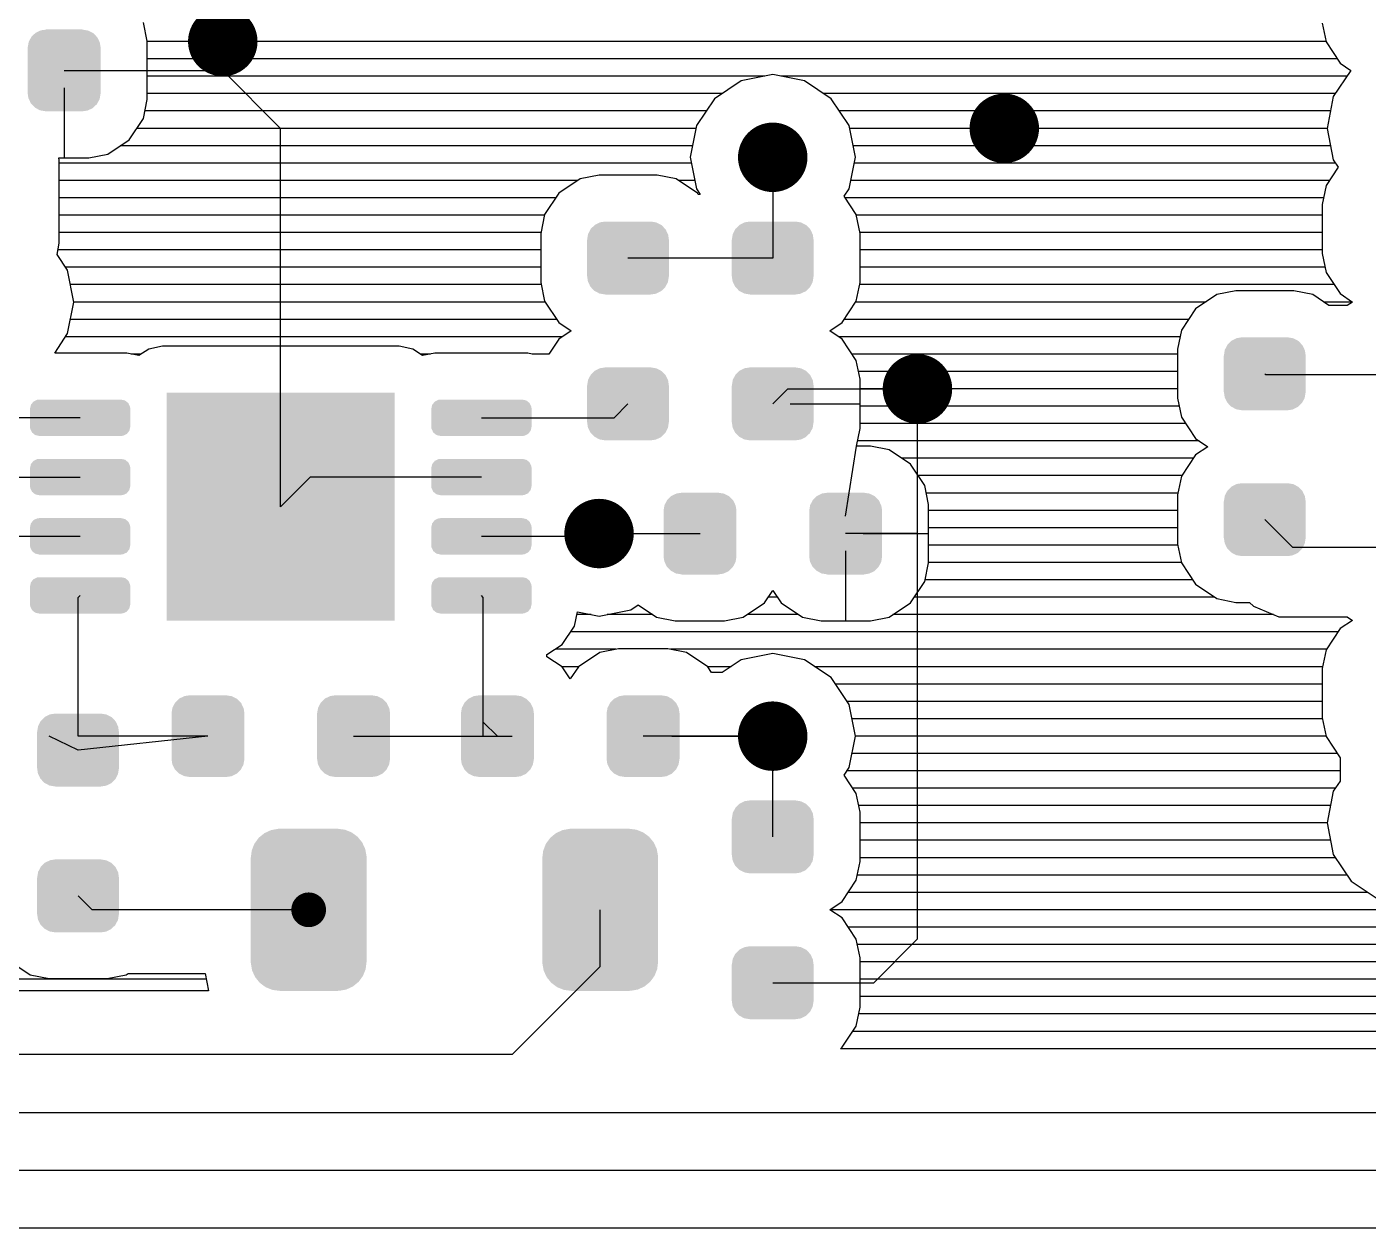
# Model space of a CAD drawing. Extents: x 295 to 953, y 10 to 290.
# Drawn here: x 718.92 to 757.17, y 169.76 to 204.03 of the extents above; entities that cross this region are included whole.
import ezdxf

# ---------------------------------------------------------------- set-up
doc = ezdxf.new("R2010")
doc.units = 0
doc.header["$LTSCALE"] = 5
doc.header["$MEASUREMENT"] = 0
doc.layers.get('0').update_dxf_attribs({"linetype": 'CONTINUOUS', "lineweight": 25})
doc.layers.add('DV-DPO-A6_BOT', color=7, linetype='CONTINUOUS')

msp = doc.modelspace()

# ---------------------------------------------------------------- linework, layer by layer
for points, const_width in [([(725, 203.608, -1), (724.009, 203.608, -1)], 0.991), ([(747.288, 201.132, -1), (746.298, 201.132, -1)], 0.991), ([(740.684, 200.306, -1), (739.694, 200.306, -1)], 0.991), ([(744.812, 193.702, -1), (743.821, 193.702, -1)], 0.991), ([(735.731, 189.575, -1), (734.741, 189.575, -1)], 0.991), ([(740.684, 183.796, -1), (739.694, 183.796, -1)], 0.991), ([(727.202, 178.843, -1), (726.707, 178.843, -1)], 0.495)]:
    msp.add_lwpolyline(points, format="xyb", close=True, dxfattribs=dict(const_width=const_width))
for points in [[(720.791, 203.856), (720.665, 203.921), (719.165, 203.856), (719.302, 203.921)], [(720.665, 203.921), (720.631, 203.927), (719.302, 203.921), (719.314, 203.927)], [(720.631, 203.927), (720.502, 203.947), (719.314, 203.927), (719.459, 203.947)], [(720.502, 203.947), (720.502, 203.952), (719.459, 203.947), (719.459, 203.952)], [(721.021, 203.433), (720.999, 203.578), (718.94, 203.433), (718.965, 203.578)], [(720.999, 203.578), (720.99, 203.596), (718.965, 203.578), (718.968, 203.596)], [(720.99, 203.596), (720.927, 203.727), (718.968, 203.596), (719.038, 203.727)], [(720.927, 203.727), (720.912, 203.742), (719.038, 203.727), (719.045, 203.742)], [(720.912, 203.742), (720.812, 203.845), (719.045, 203.742), (719.153, 203.845)], [(720.812, 203.845), (720.791, 203.856), (719.153, 203.845), (719.165, 203.856)], [(721.021, 203.43), (721.021, 203.433), (718.94, 203.43), (718.94, 203.433)], [(721.021, 202.136), (721.021, 203.43), (718.94, 202.136), (718.94, 203.43)], [(721.021, 202.132), (721.021, 202.136), (718.94, 202.132), (718.94, 202.136)], [(720.996, 201.987), (721.021, 202.132), (718.962, 201.987), (718.94, 202.132)], [(720.993, 201.97), (720.996, 201.987), (718.971, 201.97), (718.962, 201.987)], [(720.924, 201.839), (720.993, 201.97), (719.035, 201.839), (718.971, 201.97)], [(720.916, 201.824), (720.924, 201.839), (719.049, 201.824), (719.035, 201.839)], [(720.808, 201.721), (720.916, 201.824), (719.15, 201.721), (719.049, 201.824)], [(720.797, 201.71), (720.808, 201.721), (719.17, 201.71), (719.15, 201.721)], [(720.659, 201.644), (720.797, 201.71), (719.296, 201.644), (719.17, 201.71)], [(720.648, 201.639), (720.659, 201.644), (719.33, 201.639), (719.296, 201.644)], [(720.502, 201.618), (720.648, 201.639), (719.459, 201.618), (719.33, 201.639)], [(720.502, 201.614), (720.502, 201.618), (719.459, 201.614), (719.459, 201.618)], [(737.198, 198.118), (737.135, 198.25), (734.922, 198.118), (734.991, 198.25)], [(737.135, 198.25), (737.121, 198.265), (734.991, 198.25), (734.998, 198.265)], [(737.121, 198.265), (737.02, 198.369), (734.998, 198.265), (735.106, 198.369)], [(737.02, 198.369), (737.001, 198.38), (735.106, 198.369), (735.116, 198.38)], [(737.001, 198.38), (736.875, 198.446), (735.116, 198.38), (735.254, 198.446)], [(736.875, 198.446), (736.843, 198.452), (735.254, 198.446), (735.265, 198.452)], [(736.843, 198.452), (736.712, 198.474), (735.265, 198.452), (735.411, 198.474)], [(741.325, 198.118), (741.262, 198.25), (739.049, 198.118), (739.118, 198.25)], [(741.262, 198.25), (741.249, 198.265), (739.118, 198.25), (739.126, 198.265)], [(741.249, 198.265), (741.148, 198.369), (739.126, 198.265), (739.233, 198.369)], [(741.148, 198.369), (741.129, 198.38), (739.233, 198.369), (739.244, 198.38)], [(741.129, 198.38), (741.002, 198.446), (739.244, 198.38), (739.381, 198.446)], [(741.002, 198.446), (740.971, 198.452), (739.381, 198.446), (739.392, 198.452)], [(740.971, 198.452), (740.839, 198.474), (739.392, 198.452), (739.538, 198.474)], [(737.23, 196.912), (737.23, 197.955), (734.892, 196.912), (734.892, 197.955)], [(737.227, 197.955), (737.206, 198.102), (734.896, 197.955), (734.919, 198.102)], [(737.206, 198.102), (737.198, 198.118), (734.919, 198.102), (734.922, 198.118)], [(741.358, 196.912), (741.358, 197.955), (739.02, 196.912), (739.02, 197.955)], [(741.354, 197.955), (741.333, 198.102), (739.023, 197.955), (739.047, 198.102)], [(741.333, 198.102), (741.325, 198.118), (739.047, 198.102), (739.049, 198.118)], [(737.203, 196.766), (737.227, 196.912), (734.917, 196.766), (734.896, 196.912)], [(737.201, 196.749), (737.203, 196.766), (734.925, 196.749), (734.917, 196.766)], [(737.132, 196.617), (737.201, 196.749), (734.988, 196.617), (734.925, 196.749)], [(741.331, 196.766), (741.354, 196.912), (739.044, 196.766), (739.023, 196.912)], [(741.328, 196.749), (741.331, 196.766), (739.052, 196.749), (739.044, 196.766)], [(741.259, 196.617), (741.328, 196.749), (739.115, 196.617), (739.052, 196.749)], [(737.125, 196.603), (737.132, 196.617), (735.001, 196.603), (734.988, 196.617)], [(737.017, 196.498), (737.125, 196.603), (735.102, 196.498), (735.001, 196.603)], [(737.006, 196.488), (737.017, 196.498), (735.122, 196.488), (735.102, 196.498)], [(736.869, 196.421), (737.006, 196.488), (735.248, 196.421), (735.122, 196.488)], [(736.858, 196.415), (736.869, 196.421), (735.28, 196.415), (735.248, 196.421)], [(736.712, 196.393), (736.858, 196.415), (735.411, 196.393), (735.28, 196.415)], [(741.252, 196.603), (741.259, 196.617), (739.129, 196.603), (739.115, 196.617)], [(741.144, 196.498), (741.252, 196.603), (739.23, 196.498), (739.129, 196.603)], [(741.134, 196.488), (741.144, 196.498), (739.249, 196.488), (739.23, 196.498)], [(740.996, 196.421), (741.134, 196.488), (739.376, 196.421), (739.249, 196.488)], [(740.985, 196.415), (740.996, 196.421), (739.407, 196.415), (739.376, 196.421)], [(740.839, 196.393), (740.985, 196.415), (739.538, 196.393), (739.407, 196.415)], [(755.162, 195.078), (755.036, 195.144), (753.277, 195.078), (753.415, 195.144)], [(755.036, 195.144), (755.004, 195.15), (753.415, 195.144), (753.426, 195.15)], [(755.004, 195.15), (754.873, 195.172), (753.426, 195.15), (753.572, 195.172)], [(755.388, 194.653), (755.367, 194.8), (753.057, 194.653), (753.08, 194.8)], [(755.367, 194.8), (755.359, 194.816), (753.08, 194.8), (753.083, 194.816)], [(755.359, 194.816), (755.296, 194.948), (753.083, 194.816), (753.152, 194.948)], [(755.296, 194.948), (755.282, 194.963), (753.152, 194.948), (753.159, 194.963)], [(755.282, 194.963), (755.181, 195.067), (753.159, 194.963), (753.267, 195.067)], [(755.181, 195.067), (755.162, 195.078), (753.267, 195.067), (753.277, 195.078)], [(755.391, 193.61), (755.391, 194.653), (753.053, 193.61), (753.053, 194.653)], [(737.206, 193.941), (737.198, 193.958), (734.919, 193.941), (734.922, 193.958)], [(737.198, 193.958), (737.135, 194.09), (734.922, 193.958), (734.991, 194.09)], [(737.135, 194.09), (737.121, 194.104), (734.991, 194.09), (734.998, 194.104)], [(737.121, 194.104), (737.02, 194.209), (734.998, 194.104), (735.106, 194.209)], [(737.02, 194.209), (737.001, 194.219), (735.106, 194.209), (735.116, 194.219)], [(737.001, 194.219), (736.875, 194.286), (735.116, 194.219), (735.254, 194.286)], [(736.875, 194.286), (736.843, 194.291), (735.254, 194.286), (735.265, 194.291)], [(736.843, 194.291), (736.712, 194.313), (735.265, 194.291), (735.411, 194.313)], [(741.333, 193.941), (741.325, 193.958), (739.047, 193.941), (739.049, 193.958)], [(741.325, 193.958), (741.262, 194.09), (739.049, 193.958), (739.118, 194.09)], [(741.262, 194.09), (741.249, 194.104), (739.118, 194.09), (739.126, 194.104)], [(741.249, 194.104), (741.148, 194.209), (739.126, 194.104), (739.233, 194.209)], [(741.148, 194.209), (741.129, 194.219), (739.233, 194.209), (739.244, 194.219)], [(741.129, 194.219), (741.002, 194.286), (739.244, 194.219), (739.381, 194.286)], [(741.002, 194.286), (740.971, 194.291), (739.381, 194.286), (739.392, 194.291)], [(740.971, 194.291), (740.839, 194.313), (739.392, 194.291), (739.538, 194.313)], [(722.906, 193.59), (722.906, 187.092), (729.404, 193.59), (729.404, 187.092)], [(737.23, 192.751), (737.23, 193.795), (734.892, 192.751), (734.892, 193.795)], [(737.227, 193.795), (737.206, 193.941), (734.896, 193.795), (734.919, 193.941)], [(741.358, 192.751), (741.358, 193.795), (739.02, 192.751), (739.02, 193.795)], [(741.354, 193.795), (741.333, 193.941), (739.023, 193.795), (739.047, 193.941)], [(755.364, 193.464), (755.388, 193.61), (753.078, 193.464), (753.057, 193.61)], [(721.866, 193.134), (721.86, 193.191), (719.006, 193.134), (719.019, 193.191)], [(721.86, 193.191), (721.833, 193.248), (719.019, 193.191), (719.033, 193.248)], [(721.833, 193.248), (721.81, 193.296), (719.033, 193.248), (719.071, 193.296)], [(721.81, 193.296), (721.756, 193.339), (719.071, 193.296), (719.106, 193.339)], [(721.756, 193.339), (721.719, 193.369), (719.106, 193.339), (719.169, 193.369)], [(721.719, 193.369), (721.632, 193.389), (719.169, 193.369), (719.211, 193.389)], [(721.632, 193.389), (721.605, 193.395), (719.211, 193.389), (719.267, 193.395)], [(733.311, 193.134), (733.305, 193.191), (730.451, 193.134), (730.464, 193.191)], [(733.305, 193.191), (733.277, 193.248), (730.464, 193.191), (730.477, 193.248)], [(733.277, 193.248), (733.255, 193.296), (730.477, 193.248), (730.516, 193.296)], [(733.255, 193.296), (733.201, 193.339), (730.516, 193.296), (730.55, 193.339)], [(733.201, 193.339), (733.164, 193.369), (730.55, 193.339), (730.614, 193.369)], [(733.164, 193.369), (733.077, 193.389), (730.614, 193.369), (730.656, 193.389)], [(733.077, 193.389), (733.05, 193.395), (730.656, 193.389), (730.712, 193.395)], [(755.362, 193.447), (755.364, 193.464), (753.086, 193.447), (753.078, 193.464)], [(755.293, 193.315), (755.362, 193.447), (753.149, 193.315), (753.086, 193.447)], [(755.286, 193.301), (755.293, 193.315), (753.162, 193.301), (753.149, 193.315)], [(755.178, 193.196), (755.286, 193.301), (753.263, 193.196), (753.162, 193.301)], [(755.167, 193.186), (755.178, 193.196), (753.283, 193.186), (753.263, 193.196)], [(721.866, 192.619), (721.866, 193.134), (719.006, 192.619), (719.006, 193.134)], [(733.311, 192.619), (733.311, 193.134), (730.451, 192.619), (730.451, 193.134)], [(755.03, 193.119), (755.167, 193.186), (753.409, 193.119), (753.283, 193.186)], [(755.019, 193.113), (755.03, 193.119), (753.441, 193.113), (753.409, 193.119)], [(754.873, 193.091), (755.019, 193.113), (753.572, 193.091), (753.441, 193.113)], [(721.853, 192.563), (721.866, 192.619), (719.013, 192.563), (719.006, 192.619)], [(721.84, 192.506), (721.853, 192.563), (719.04, 192.506), (719.013, 192.563)], [(721.801, 192.458), (721.84, 192.506), (719.063, 192.458), (719.04, 192.506)], [(721.767, 192.415), (721.801, 192.458), (719.116, 192.415), (719.063, 192.458)], [(733.298, 192.563), (733.311, 192.619), (730.457, 192.563), (730.451, 192.619)], [(733.285, 192.506), (733.298, 192.563), (730.485, 192.506), (730.457, 192.563)], [(733.246, 192.458), (733.285, 192.506), (730.507, 192.458), (730.485, 192.506)], [(733.212, 192.415), (733.246, 192.458), (730.561, 192.415), (730.507, 192.458)], [(737.203, 192.605), (737.227, 192.751), (734.917, 192.605), (734.896, 192.751)], [(737.201, 192.588), (737.203, 192.605), (734.925, 192.588), (734.917, 192.605)], [(737.132, 192.456), (737.201, 192.588), (734.988, 192.456), (734.925, 192.588)], [(737.125, 192.442), (737.132, 192.456), (735.001, 192.442), (734.988, 192.456)], [(737.017, 192.337), (737.125, 192.442), (735.102, 192.337), (735.001, 192.442)], [(741.331, 192.605), (741.354, 192.751), (739.044, 192.605), (739.023, 192.751)], [(741.328, 192.588), (741.331, 192.605), (739.052, 192.588), (739.044, 192.605)], [(741.259, 192.456), (741.328, 192.588), (739.115, 192.456), (739.052, 192.588)], [(741.252, 192.442), (741.259, 192.456), (739.129, 192.442), (739.115, 192.456)], [(741.144, 192.337), (741.252, 192.442), (739.23, 192.337), (739.129, 192.442)], [(721.703, 192.384), (721.767, 192.415), (719.154, 192.384), (719.116, 192.415)], [(721.662, 192.365), (721.703, 192.384), (719.24, 192.365), (719.154, 192.384)], [(721.605, 192.358), (721.662, 192.365), (719.267, 192.358), (719.24, 192.365)], [(733.148, 192.384), (733.212, 192.415), (730.598, 192.384), (730.561, 192.415)], [(733.106, 192.365), (733.148, 192.384), (730.685, 192.365), (730.598, 192.384)], [(733.05, 192.358), (733.106, 192.365), (730.712, 192.358), (730.685, 192.365)], [(737.006, 192.327), (737.017, 192.337), (735.122, 192.327), (735.102, 192.337)], [(736.869, 192.26), (737.006, 192.327), (735.248, 192.26), (735.122, 192.327)], [(736.858, 192.255), (736.869, 192.26), (735.28, 192.255), (735.248, 192.26)], [(736.712, 192.233), (736.858, 192.255), (735.411, 192.233), (735.28, 192.255)], [(741.134, 192.327), (741.144, 192.337), (739.249, 192.327), (739.23, 192.337)], [(740.996, 192.26), (741.134, 192.327), (739.376, 192.26), (739.249, 192.327)], [(740.985, 192.255), (740.996, 192.26), (739.407, 192.255), (739.376, 192.26)], [(740.839, 192.233), (740.985, 192.255), (739.538, 192.233), (739.407, 192.255)], [(721.756, 191.648), (721.719, 191.679), (719.106, 191.648), (719.169, 191.679)], [(721.719, 191.679), (721.632, 191.698), (719.169, 191.679), (719.211, 191.698)], [(721.632, 191.698), (721.605, 191.705), (719.211, 191.698), (719.267, 191.705)], [(733.201, 191.648), (733.164, 191.679), (730.55, 191.648), (730.614, 191.679)], [(733.164, 191.679), (733.077, 191.698), (730.614, 191.679), (730.656, 191.698)], [(733.077, 191.698), (733.05, 191.705), (730.656, 191.698), (730.712, 191.705)], [(721.866, 191.444), (721.86, 191.5), (719.006, 191.444), (719.019, 191.5)], [(721.866, 190.929), (721.866, 191.444), (719.006, 190.929), (719.006, 191.444)], [(721.86, 191.5), (721.833, 191.557), (719.019, 191.5), (719.033, 191.557)], [(721.833, 191.557), (721.81, 191.605), (719.033, 191.557), (719.071, 191.605)], [(721.81, 191.605), (721.756, 191.648), (719.071, 191.605), (719.106, 191.648)], [(733.311, 191.444), (733.305, 191.5), (730.451, 191.444), (730.464, 191.5)], [(733.311, 190.929), (733.311, 191.444), (730.451, 190.929), (730.451, 191.444)], [(733.305, 191.5), (733.277, 191.557), (730.464, 191.5), (730.477, 191.557)], [(733.277, 191.557), (733.255, 191.605), (730.477, 191.557), (730.516, 191.605)], [(733.255, 191.605), (733.201, 191.648), (730.516, 191.605), (730.55, 191.648)], [(721.853, 190.872), (721.866, 190.929), (719.013, 190.872), (719.006, 190.929)], [(733.298, 190.872), (733.311, 190.929), (730.457, 190.872), (730.451, 190.929)], [(755.282, 190.802), (755.181, 190.907), (753.159, 190.802), (753.267, 190.907)], [(755.181, 190.907), (755.162, 190.917), (753.267, 190.907), (753.277, 190.917)], [(755.162, 190.917), (755.036, 190.984), (753.277, 190.917), (753.415, 190.984)], [(755.036, 190.984), (755.004, 190.989), (753.415, 190.984), (753.426, 190.989)], [(755.004, 190.989), (754.873, 191.011), (753.426, 190.989), (753.572, 191.011)], [(721.84, 190.815), (721.853, 190.872), (719.04, 190.815), (719.013, 190.872)], [(721.801, 190.767), (721.84, 190.815), (719.063, 190.767), (719.04, 190.815)], [(721.767, 190.724), (721.801, 190.767), (719.116, 190.724), (719.063, 190.767)], [(721.703, 190.694), (721.767, 190.724), (719.154, 190.694), (719.116, 190.724)], [(721.662, 190.674), (721.703, 190.694), (719.24, 190.674), (719.154, 190.694)], [(721.605, 190.668), (721.662, 190.674), (719.267, 190.668), (719.24, 190.674)], [(733.285, 190.815), (733.298, 190.872), (730.485, 190.815), (730.457, 190.872)], [(733.246, 190.767), (733.285, 190.815), (730.507, 190.767), (730.485, 190.815)], [(733.212, 190.724), (733.246, 190.767), (730.561, 190.724), (730.507, 190.767)], [(733.148, 190.694), (733.212, 190.724), (730.598, 190.694), (730.561, 190.724)], [(733.106, 190.674), (733.148, 190.694), (730.685, 190.674), (730.598, 190.694)], [(733.05, 190.668), (733.106, 190.674), (730.712, 190.668), (730.685, 190.674)], [(739.125, 190.388), (739.061, 190.519), (737.103, 190.388), (737.172, 190.519)], [(739.061, 190.519), (739.047, 190.534), (737.172, 190.519), (737.18, 190.534)], [(739.047, 190.534), (738.946, 190.637), (737.18, 190.534), (737.288, 190.637)], [(738.946, 190.637), (738.926, 190.648), (737.288, 190.637), (737.299, 190.648)], [(738.926, 190.648), (738.8, 190.713), (737.299, 190.648), (737.437, 190.713)], [(738.8, 190.713), (738.766, 190.719), (737.437, 190.713), (737.448, 190.719)], [(738.766, 190.719), (738.637, 190.739), (737.448, 190.719), (737.593, 190.739)], [(738.637, 190.739), (738.637, 190.744), (737.593, 190.739), (737.593, 190.744)], [(743.279, 190.388), (743.215, 190.519), (741.257, 190.388), (741.326, 190.519)], [(743.215, 190.519), (743.201, 190.534), (741.326, 190.519), (741.334, 190.534)], [(743.201, 190.534), (743.1, 190.637), (741.334, 190.534), (741.442, 190.637)], [(743.1, 190.637), (743.079, 190.648), (741.442, 190.637), (741.453, 190.648)], [(743.079, 190.648), (742.954, 190.713), (741.453, 190.648), (741.591, 190.713)], [(742.954, 190.713), (742.92, 190.719), (741.591, 190.713), (741.602, 190.719)], [(742.92, 190.719), (742.791, 190.739), (741.602, 190.719), (741.747, 190.739)], [(742.791, 190.739), (742.791, 190.744), (741.747, 190.739), (741.747, 190.744)], [(755.388, 190.493), (755.367, 190.639), (753.057, 190.493), (753.08, 190.639)], [(755.367, 190.639), (755.359, 190.656), (753.08, 190.639), (753.083, 190.656)], [(755.359, 190.656), (755.296, 190.788), (753.083, 190.656), (753.152, 190.788)], [(755.296, 190.788), (755.282, 190.802), (753.152, 190.788), (753.159, 190.802)], [(739.155, 190.225), (739.133, 190.37), (737.075, 190.225), (737.1, 190.37)], [(739.155, 190.222), (739.155, 190.225), (737.075, 190.222), (737.075, 190.225)], [(739.155, 188.928), (739.155, 190.222), (737.075, 188.928), (737.075, 190.222)], [(739.133, 190.37), (739.125, 190.388), (737.1, 190.37), (737.103, 190.388)], [(743.309, 190.225), (743.287, 190.37), (741.229, 190.225), (741.254, 190.37)], [(743.309, 190.222), (743.309, 190.225), (741.229, 190.222), (741.229, 190.225)], [(743.309, 188.928), (743.309, 190.222), (741.229, 188.928), (741.229, 190.222)], [(743.287, 190.37), (743.279, 190.388), (741.254, 190.37), (741.257, 190.388)], [(755.391, 189.449), (755.391, 190.493), (753.053, 189.449), (753.053, 190.493)], [(721.866, 189.753), (721.86, 189.809), (719.006, 189.753), (719.019, 189.809)], [(721.866, 189.238), (721.866, 189.753), (719.006, 189.238), (719.006, 189.753)], [(721.86, 189.809), (721.833, 189.867), (719.019, 189.809), (719.033, 189.867)], [(721.833, 189.867), (721.81, 189.915), (719.033, 189.867), (719.071, 189.915)], [(721.81, 189.915), (721.756, 189.958), (719.071, 189.915), (719.106, 189.958)], [(721.756, 189.958), (721.719, 189.988), (719.106, 189.958), (719.169, 189.988)], [(721.719, 189.988), (721.632, 190.008), (719.169, 189.988), (719.211, 190.008)], [(721.632, 190.008), (721.605, 190.014), (719.211, 190.008), (719.267, 190.014)], [(733.311, 189.753), (733.305, 189.809), (730.451, 189.753), (730.464, 189.809)], [(733.311, 189.238), (733.311, 189.753), (730.451, 189.238), (730.451, 189.753)], [(733.305, 189.809), (733.277, 189.867), (730.464, 189.809), (730.477, 189.867)], [(733.277, 189.867), (733.255, 189.915), (730.477, 189.867), (730.516, 189.915)], [(733.255, 189.915), (733.201, 189.958), (730.516, 189.915), (730.55, 189.958)], [(733.201, 189.958), (733.164, 189.988), (730.55, 189.958), (730.614, 189.988)], [(733.164, 189.988), (733.077, 190.008), (730.614, 189.988), (730.656, 190.008)], [(733.077, 190.008), (733.05, 190.014), (730.656, 190.008), (730.712, 190.014)], [(755.364, 189.303), (755.388, 189.449), (753.078, 189.303), (753.057, 189.449)], [(721.853, 189.182), (721.866, 189.238), (719.013, 189.182), (719.006, 189.238)], [(721.84, 189.124), (721.853, 189.182), (719.04, 189.124), (719.013, 189.182)], [(721.801, 189.076), (721.84, 189.124), (719.063, 189.076), (719.04, 189.124)], [(721.767, 189.033), (721.801, 189.076), (719.116, 189.033), (719.063, 189.076)], [(721.703, 189.003), (721.767, 189.033), (719.154, 189.003), (719.116, 189.033)], [(721.662, 188.983), (721.703, 189.003), (719.24, 188.983), (719.154, 189.003)], [(721.605, 188.977), (721.662, 188.983), (719.267, 188.977), (719.24, 188.983)], [(733.298, 189.182), (733.311, 189.238), (730.457, 189.182), (730.451, 189.238)], [(733.285, 189.124), (733.298, 189.182), (730.485, 189.124), (730.457, 189.182)], [(733.246, 189.076), (733.285, 189.124), (730.507, 189.076), (730.485, 189.124)], [(733.212, 189.033), (733.246, 189.076), (730.561, 189.033), (730.507, 189.076)], [(733.148, 189.003), (733.212, 189.033), (730.598, 189.003), (730.561, 189.033)], [(733.106, 188.983), (733.148, 189.003), (730.685, 188.983), (730.598, 189.003)], [(733.05, 188.977), (733.106, 188.983), (730.712, 188.977), (730.685, 188.983)], [(755.362, 189.286), (755.364, 189.303), (753.086, 189.286), (753.078, 189.303)], [(755.293, 189.154), (755.362, 189.286), (753.149, 189.154), (753.086, 189.286)], [(755.286, 189.14), (755.293, 189.154), (753.162, 189.14), (753.149, 189.154)], [(755.178, 189.035), (755.286, 189.14), (753.263, 189.035), (753.162, 189.14)], [(755.167, 189.025), (755.178, 189.035), (753.283, 189.025), (753.263, 189.035)], [(755.03, 188.958), (755.167, 189.025), (753.409, 188.958), (753.283, 189.025)], [(739.155, 188.924), (739.155, 188.928), (737.075, 188.924), (737.075, 188.928)], [(739.131, 188.779), (739.155, 188.924), (737.097, 188.779), (737.075, 188.924)], [(739.128, 188.762), (739.131, 188.779), (737.106, 188.762), (737.097, 188.779)], [(739.058, 188.631), (739.128, 188.762), (737.169, 188.631), (737.106, 188.762)], [(739.05, 188.616), (739.058, 188.631), (737.184, 188.616), (737.169, 188.631)], [(738.942, 188.513), (739.05, 188.616), (737.284, 188.513), (737.184, 188.616)], [(743.309, 188.924), (743.309, 188.928), (741.229, 188.924), (741.229, 188.928)], [(743.285, 188.779), (743.309, 188.924), (741.251, 188.779), (741.229, 188.924)], [(743.282, 188.762), (743.285, 188.779), (741.259, 188.762), (741.251, 188.779)], [(743.212, 188.631), (743.282, 188.762), (741.323, 188.631), (741.259, 188.762)], [(743.204, 188.616), (743.212, 188.631), (741.338, 188.616), (741.323, 188.631)], [(743.096, 188.513), (743.204, 188.616), (741.438, 188.513), (741.338, 188.616)], [(755.019, 188.953), (755.03, 188.958), (753.441, 188.953), (753.409, 188.958)], [(754.873, 188.931), (755.019, 188.953), (753.572, 188.931), (753.441, 188.953)], [(721.833, 188.183), (721.81, 188.231), (719.033, 188.183), (719.071, 188.231)], [(721.81, 188.231), (721.756, 188.274), (719.071, 188.231), (719.106, 188.274)], [(721.756, 188.274), (721.719, 188.304), (719.106, 188.274), (719.169, 188.304)], [(721.719, 188.304), (721.632, 188.324), (719.169, 188.304), (719.211, 188.324)], [(721.632, 188.324), (721.605, 188.33), (719.211, 188.324), (719.267, 188.33)], [(733.277, 188.183), (733.255, 188.231), (730.477, 188.183), (730.516, 188.231)], [(733.255, 188.231), (733.201, 188.274), (730.516, 188.231), (730.55, 188.274)], [(733.201, 188.274), (733.164, 188.304), (730.55, 188.274), (730.614, 188.304)], [(733.164, 188.304), (733.077, 188.324), (730.614, 188.304), (730.656, 188.324)], [(733.077, 188.324), (733.05, 188.33), (730.656, 188.324), (730.712, 188.33)], [(738.931, 188.502), (738.942, 188.513), (737.305, 188.502), (737.284, 188.513)], [(738.794, 188.436), (738.931, 188.502), (737.431, 188.436), (737.305, 188.502)], [(738.782, 188.431), (738.794, 188.436), (737.464, 188.431), (737.431, 188.436)], [(738.637, 188.41), (738.782, 188.431), (737.593, 188.41), (737.464, 188.431)], [(738.637, 188.406), (738.637, 188.41), (737.593, 188.406), (737.593, 188.41)], [(743.085, 188.502), (743.096, 188.513), (741.459, 188.502), (741.438, 188.513)], [(742.948, 188.436), (743.085, 188.502), (741.585, 188.436), (741.459, 188.502)], [(742.936, 188.431), (742.948, 188.436), (741.618, 188.431), (741.585, 188.436)], [(742.791, 188.41), (742.936, 188.431), (741.747, 188.41), (741.618, 188.431)], [(742.791, 188.406), (742.791, 188.41), (741.747, 188.406), (741.747, 188.41)], [(721.866, 188.069), (721.86, 188.125), (719.006, 188.069), (719.019, 188.125)], [(721.866, 187.554), (721.866, 188.069), (719.006, 187.554), (719.006, 188.069)], [(721.86, 188.125), (721.833, 188.183), (719.019, 188.125), (719.033, 188.183)], [(733.311, 188.069), (733.305, 188.125), (730.451, 188.069), (730.464, 188.125)], [(733.311, 187.554), (733.311, 188.069), (730.451, 187.554), (730.451, 188.069)], [(733.305, 188.125), (733.277, 188.183), (730.464, 188.125), (730.477, 188.183)], [(721.853, 187.498), (721.866, 187.554), (719.013, 187.498), (719.006, 187.554)], [(721.84, 187.44), (721.853, 187.498), (719.04, 187.44), (719.013, 187.498)], [(733.298, 187.498), (733.311, 187.554), (730.457, 187.498), (730.451, 187.554)], [(733.285, 187.44), (733.298, 187.498), (730.485, 187.44), (730.457, 187.498)], [(721.801, 187.392), (721.84, 187.44), (719.063, 187.392), (719.04, 187.44)], [(721.767, 187.349), (721.801, 187.392), (719.116, 187.349), (719.063, 187.392)], [(721.703, 187.319), (721.767, 187.349), (719.154, 187.319), (719.116, 187.349)], [(721.662, 187.299), (721.703, 187.319), (719.24, 187.299), (719.154, 187.319)], [(721.605, 187.293), (721.662, 187.299), (719.267, 187.293), (719.24, 187.299)], [(733.246, 187.392), (733.285, 187.44), (730.507, 187.392), (730.485, 187.44)], [(733.212, 187.349), (733.246, 187.392), (730.561, 187.349), (730.507, 187.392)], [(733.148, 187.319), (733.212, 187.349), (730.598, 187.319), (730.561, 187.349)], [(733.106, 187.299), (733.148, 187.319), (730.685, 187.299), (730.598, 187.319)], [(733.05, 187.293), (733.106, 187.299), (730.712, 187.293), (730.685, 187.299)], [(725.013, 184.755), (724.913, 184.859), (723.146, 184.755), (723.254, 184.859)], [(724.913, 184.859), (724.892, 184.869), (723.254, 184.859), (723.266, 184.869)], [(724.892, 184.869), (724.766, 184.935), (723.266, 184.869), (723.403, 184.935)], [(724.766, 184.935), (724.732, 184.94), (723.403, 184.935), (723.415, 184.94)], [(724.732, 184.94), (724.603, 184.961), (723.415, 184.94), (723.56, 184.961)], [(724.603, 184.961), (724.603, 184.965), (723.56, 184.961), (723.56, 184.965)], [(729.167, 184.755), (729.067, 184.859), (727.3, 184.755), (727.408, 184.859)], [(729.067, 184.859), (729.046, 184.869), (727.408, 184.859), (727.42, 184.869)], [(729.046, 184.869), (728.92, 184.935), (727.42, 184.869), (727.557, 184.935)], [(728.92, 184.935), (728.886, 184.94), (727.557, 184.935), (727.569, 184.94)], [(728.886, 184.94), (728.757, 184.961), (727.569, 184.94), (727.714, 184.961)], [(728.757, 184.961), (728.757, 184.965), (727.714, 184.961), (727.714, 184.965)], [(733.268, 184.755), (733.168, 184.859), (731.401, 184.755), (731.509, 184.859)], [(733.168, 184.859), (733.147, 184.869), (731.509, 184.859), (731.521, 184.869)], [(733.147, 184.869), (733.021, 184.935), (731.521, 184.869), (731.658, 184.935)], [(733.021, 184.935), (732.987, 184.94), (731.658, 184.935), (731.67, 184.94)], [(732.987, 184.94), (732.858, 184.961), (731.67, 184.94), (731.815, 184.961)], [(732.858, 184.961), (732.858, 184.965), (731.815, 184.961), (731.815, 184.965)], [(737.422, 184.755), (737.322, 184.859), (735.555, 184.755), (735.663, 184.859)], [(737.322, 184.859), (737.301, 184.869), (735.663, 184.859), (735.675, 184.869)], [(737.301, 184.869), (737.175, 184.935), (735.675, 184.869), (735.812, 184.935)], [(737.175, 184.935), (737.141, 184.94), (735.812, 184.935), (735.824, 184.94)], [(737.141, 184.94), (737.012, 184.961), (735.824, 184.94), (735.969, 184.961)], [(737.012, 184.961), (737.012, 184.965), (735.969, 184.961), (735.969, 184.965)], [(721.317, 184.346), (721.19, 184.413), (719.432, 184.346), (719.569, 184.413)], [(721.19, 184.413), (721.159, 184.418), (719.569, 184.413), (719.58, 184.418)], [(721.159, 184.418), (721.027, 184.44), (719.58, 184.418), (719.726, 184.44)], [(725.122, 184.447), (725.1, 184.592), (723.042, 184.447), (723.066, 184.592)], [(725.122, 184.444), (725.122, 184.447), (723.042, 184.444), (723.042, 184.447)], [(725.122, 183.149), (725.122, 184.444), (723.042, 183.149), (723.042, 184.444)], [(725.1, 184.592), (725.091, 184.609), (723.066, 184.592), (723.069, 184.609)], [(725.091, 184.609), (725.028, 184.74), (723.069, 184.609), (723.139, 184.74)], [(725.028, 184.74), (725.013, 184.755), (723.139, 184.74), (723.146, 184.755)], [(729.276, 184.447), (729.254, 184.592), (727.195, 184.447), (727.22, 184.592)], [(729.276, 184.444), (729.276, 184.447), (727.195, 184.444), (727.195, 184.447)], [(729.276, 183.149), (729.276, 184.444), (727.195, 183.149), (727.195, 184.444)], [(729.254, 184.592), (729.245, 184.609), (727.22, 184.592), (727.223, 184.609)], [(729.245, 184.609), (729.182, 184.74), (727.223, 184.609), (727.293, 184.74)], [(729.182, 184.74), (729.167, 184.755), (727.293, 184.74), (727.3, 184.755)], [(733.377, 184.447), (733.355, 184.592), (731.297, 184.447), (731.321, 184.592)], [(733.377, 184.444), (733.377, 184.447), (731.297, 184.444), (731.297, 184.447)], [(733.377, 183.149), (733.377, 184.444), (731.297, 183.149), (731.297, 184.444)], [(733.355, 184.592), (733.346, 184.609), (731.321, 184.592), (731.324, 184.609)], [(733.346, 184.609), (733.283, 184.74), (731.324, 184.609), (731.394, 184.74)], [(733.283, 184.74), (733.268, 184.755), (731.394, 184.74), (731.401, 184.755)], [(737.531, 184.447), (737.509, 184.592), (735.45, 184.447), (735.475, 184.592)], [(737.531, 184.444), (737.531, 184.447), (735.45, 184.444), (735.45, 184.447)], [(737.531, 183.149), (737.531, 184.444), (735.45, 183.149), (735.45, 184.444)], [(737.509, 184.592), (737.5, 184.609), (735.475, 184.592), (735.478, 184.609)], [(737.5, 184.609), (737.437, 184.74), (735.478, 184.609), (735.548, 184.74)], [(737.437, 184.74), (737.422, 184.755), (735.548, 184.74), (735.555, 184.755)], [(721.542, 183.922), (721.521, 184.068), (719.211, 183.922), (719.235, 184.068)], [(721.521, 184.068), (721.513, 184.085), (719.235, 184.068), (719.237, 184.085)], [(721.513, 184.085), (721.45, 184.217), (719.237, 184.085), (719.306, 184.217)], [(721.45, 184.217), (721.437, 184.231), (719.306, 184.217), (719.314, 184.231)], [(721.437, 184.231), (721.336, 184.336), (719.314, 184.231), (719.421, 184.336)], [(721.336, 184.336), (721.317, 184.346), (719.421, 184.336), (719.432, 184.346)], [(721.546, 182.878), (721.546, 183.922), (719.208, 182.878), (719.208, 183.922)], [(721.519, 182.732), (721.542, 182.878), (719.232, 182.732), (719.211, 182.878)], [(725.122, 183.146), (725.122, 183.149), (723.042, 183.146), (723.042, 183.149)], [(725.097, 183.001), (725.122, 183.146), (723.064, 183.001), (723.042, 183.146)], [(725.094, 182.983), (725.097, 183.001), (723.072, 182.983), (723.064, 183.001)], [(725.025, 182.852), (725.094, 182.983), (723.136, 182.852), (723.072, 182.983)], [(729.276, 183.146), (729.276, 183.149), (727.195, 183.146), (727.195, 183.149)], [(729.251, 183.001), (729.276, 183.146), (727.217, 183.001), (727.195, 183.146)], [(729.248, 182.983), (729.251, 183.001), (727.226, 182.983), (727.217, 183.001)], [(729.179, 182.852), (729.248, 182.983), (727.29, 182.852), (727.226, 182.983)], [(733.377, 183.146), (733.377, 183.149), (731.297, 183.146), (731.297, 183.149)], [(733.352, 183.001), (733.377, 183.146), (731.319, 183.001), (731.297, 183.146)], [(733.349, 182.983), (733.352, 183.001), (731.327, 182.983), (731.319, 183.001)], [(733.28, 182.852), (733.349, 182.983), (731.391, 182.852), (731.327, 182.983)], [(737.531, 183.146), (737.531, 183.149), (735.45, 183.146), (735.45, 183.149)], [(737.506, 183.001), (737.531, 183.146), (735.472, 183.001), (735.45, 183.146)], [(737.503, 182.983), (737.506, 183.001), (735.481, 182.983), (735.472, 183.001)], [(737.434, 182.852), (737.503, 182.983), (735.545, 182.852), (735.481, 182.983)], [(721.516, 182.715), (721.519, 182.732), (719.24, 182.715), (719.232, 182.732)], [(721.447, 182.583), (721.516, 182.715), (719.303, 182.583), (719.24, 182.715)], [(721.44, 182.569), (721.447, 182.583), (719.317, 182.569), (719.303, 182.583)], [(721.332, 182.464), (721.44, 182.569), (719.418, 182.464), (719.317, 182.569)], [(725.017, 182.837), (725.025, 182.852), (723.15, 182.837), (723.136, 182.852)], [(724.909, 182.734), (725.017, 182.837), (723.251, 182.734), (723.15, 182.837)], [(724.898, 182.723), (724.909, 182.734), (723.271, 182.723), (723.251, 182.734)], [(724.76, 182.658), (724.898, 182.723), (723.397, 182.658), (723.271, 182.723)], [(724.749, 182.653), (724.76, 182.658), (723.431, 182.653), (723.397, 182.658)], [(724.603, 182.632), (724.749, 182.653), (723.56, 182.632), (723.431, 182.653)], [(724.603, 182.627), (724.603, 182.632), (723.56, 182.627), (723.56, 182.632)], [(729.171, 182.837), (729.179, 182.852), (727.304, 182.837), (727.29, 182.852)], [(729.063, 182.734), (729.171, 182.837), (727.405, 182.734), (727.304, 182.837)], [(729.052, 182.723), (729.063, 182.734), (727.425, 182.723), (727.405, 182.734)], [(728.914, 182.658), (729.052, 182.723), (727.551, 182.658), (727.425, 182.723)], [(728.903, 182.653), (728.914, 182.658), (727.585, 182.653), (727.551, 182.658)], [(728.757, 182.632), (728.903, 182.653), (727.714, 182.632), (727.585, 182.653)], [(728.757, 182.627), (728.757, 182.632), (727.714, 182.627), (727.714, 182.632)], [(733.272, 182.837), (733.28, 182.852), (731.405, 182.837), (731.391, 182.852)], [(733.164, 182.734), (733.272, 182.837), (731.506, 182.734), (731.405, 182.837)], [(733.153, 182.723), (733.164, 182.734), (731.526, 182.723), (731.506, 182.734)], [(733.015, 182.658), (733.153, 182.723), (731.652, 182.658), (731.526, 182.723)], [(733.004, 182.653), (733.015, 182.658), (731.686, 182.653), (731.652, 182.658)], [(732.858, 182.632), (733.004, 182.653), (731.815, 182.632), (731.686, 182.653)], [(732.858, 182.627), (732.858, 182.632), (731.815, 182.627), (731.815, 182.632)], [(737.426, 182.837), (737.434, 182.852), (735.559, 182.837), (735.545, 182.852)], [(737.318, 182.734), (737.426, 182.837), (735.66, 182.734), (735.559, 182.837)], [(737.307, 182.723), (737.318, 182.734), (735.68, 182.723), (735.66, 182.734)], [(737.169, 182.658), (737.307, 182.723), (735.806, 182.658), (735.68, 182.723)], [(737.158, 182.653), (737.169, 182.658), (735.84, 182.653), (735.806, 182.658)], [(737.012, 182.632), (737.158, 182.653), (735.969, 182.632), (735.84, 182.653)], [(737.012, 182.627), (737.012, 182.632), (735.969, 182.627), (735.969, 182.632)], [(721.322, 182.454), (721.332, 182.464), (719.437, 182.454), (719.418, 182.464)], [(721.184, 182.387), (721.322, 182.454), (719.564, 182.387), (719.437, 182.454)], [(721.173, 182.382), (721.184, 182.387), (719.595, 182.382), (719.564, 182.387)], [(721.027, 182.36), (721.173, 182.382), (719.726, 182.36), (719.595, 182.382)], [(741.325, 181.608), (741.262, 181.74), (739.049, 181.608), (739.118, 181.74)], [(741.262, 181.74), (741.249, 181.755), (739.118, 181.74), (739.126, 181.755)], [(741.249, 181.755), (741.148, 181.859), (739.126, 181.755), (739.233, 181.859)], [(741.148, 181.859), (741.129, 181.87), (739.233, 181.859), (739.244, 181.87)], [(741.129, 181.87), (741.002, 181.936), (739.244, 181.87), (739.381, 181.936)], [(741.002, 181.936), (740.971, 181.942), (739.381, 181.936), (739.392, 181.942)], [(740.971, 181.942), (740.839, 181.964), (739.392, 181.942), (739.538, 181.964)], [(741.358, 180.402), (741.358, 181.445), (739.02, 180.402), (739.02, 181.445)], [(741.354, 181.445), (741.333, 181.592), (739.023, 181.445), (739.047, 181.592)], [(741.333, 181.592), (741.325, 181.608), (739.047, 181.592), (739.049, 181.608)], [(728.348, 180.928), (728.21, 181.029), (725.567, 180.928), (725.692, 181.029)], [(728.21, 181.029), (728.18, 181.051), (725.692, 181.029), (725.739, 181.051)], [(728.18, 181.051), (728.016, 181.117), (725.739, 181.051), (725.881, 181.117)], [(728.016, 181.117), (727.987, 181.128), (725.881, 181.117), (725.946, 181.128)], [(727.987, 181.128), (727.789, 181.154), (725.946, 181.128), (726.086, 181.154)], [(727.789, 181.154), (727.78, 181.155), (726.086, 181.154), (726.129, 181.155)], [(736.663, 180.928), (736.524, 181.029), (733.882, 180.928), (734.006, 181.029)], [(736.524, 181.029), (736.495, 181.051), (734.006, 181.029), (734.053, 181.051)], [(736.495, 181.051), (736.331, 181.117), (734.053, 181.051), (734.195, 181.117)], [(736.331, 181.117), (736.301, 181.128), (734.195, 181.117), (734.261, 181.128)], [(736.301, 181.128), (736.103, 181.154), (734.261, 181.128), (734.401, 181.154)], [(736.103, 181.154), (736.094, 181.155), (734.401, 181.154), (734.443, 181.155)], [(728.575, 180.536), (728.567, 180.577), (725.33, 180.536), (725.346, 180.577)], [(728.567, 180.577), (728.497, 180.73), (725.346, 180.577), (725.407, 180.73)], [(728.497, 180.73), (728.48, 180.766), (725.407, 180.73), (725.434, 180.766)], [(728.48, 180.766), (728.373, 180.898), (725.434, 180.766), (725.53, 180.898)], [(728.373, 180.898), (728.348, 180.928), (725.53, 180.898), (725.567, 180.928)], [(736.889, 180.536), (736.882, 180.577), (733.644, 180.536), (733.661, 180.577)], [(736.882, 180.577), (736.812, 180.73), (733.661, 180.577), (733.721, 180.73)], [(736.812, 180.73), (736.795, 180.766), (733.721, 180.73), (733.748, 180.766)], [(736.795, 180.766), (736.687, 180.898), (733.748, 180.766), (733.845, 180.898)], [(736.687, 180.898), (736.663, 180.928), (733.845, 180.898), (733.882, 180.928)], [(721.336, 180.175), (721.317, 180.186), (719.421, 180.175), (719.432, 180.186)], [(721.317, 180.186), (721.19, 180.252), (719.432, 180.186), (719.569, 180.252)], [(721.19, 180.252), (721.159, 180.258), (719.569, 180.252), (719.58, 180.258)], [(721.159, 180.258), (721.027, 180.28), (719.58, 180.258), (719.726, 180.28)], [(728.605, 180.329), (728.604, 180.372), (725.303, 180.329), (725.309, 180.372)], [(728.605, 177.357), (728.605, 180.329), (725.303, 177.357), (725.303, 180.329)], [(728.604, 180.372), (728.575, 180.536), (725.309, 180.372), (725.33, 180.536)], [(736.92, 180.329), (736.919, 180.372), (733.618, 180.329), (733.623, 180.372)], [(736.92, 177.357), (736.92, 180.329), (733.618, 177.357), (733.618, 180.329)], [(736.919, 180.372), (736.889, 180.536), (733.623, 180.372), (733.644, 180.536)], [(741.331, 180.256), (741.354, 180.402), (739.044, 180.256), (739.023, 180.402)], [(741.328, 180.239), (741.331, 180.256), (739.052, 180.239), (739.044, 180.256)], [(741.259, 180.107), (741.328, 180.239), (739.115, 180.107), (739.052, 180.239)], [(721.542, 179.761), (721.521, 179.908), (719.211, 179.761), (719.235, 179.908)], [(721.521, 179.908), (721.513, 179.924), (719.235, 179.908), (719.237, 179.924)], [(721.513, 179.924), (721.45, 180.056), (719.237, 179.924), (719.306, 180.056)], [(721.45, 180.056), (721.437, 180.071), (719.306, 180.056), (719.314, 180.071)], [(721.437, 180.071), (721.336, 180.175), (719.314, 180.071), (719.421, 180.175)], [(741.252, 180.093), (741.259, 180.107), (739.129, 180.093), (739.115, 180.107)], [(741.144, 179.988), (741.252, 180.093), (739.23, 179.988), (739.129, 180.093)], [(741.134, 179.978), (741.144, 179.988), (739.249, 179.978), (739.23, 179.988)], [(740.996, 179.911), (741.134, 179.978), (739.376, 179.911), (739.249, 179.978)], [(740.985, 179.905), (740.996, 179.911), (739.407, 179.905), (739.376, 179.911)], [(740.839, 179.883), (740.985, 179.905), (739.538, 179.883), (739.407, 179.905)], [(721.546, 178.718), (721.546, 179.761), (719.208, 178.718), (719.208, 179.761)], [(721.519, 178.572), (721.542, 178.718), (719.232, 178.572), (719.211, 178.718)], [(721.516, 178.555), (721.519, 178.572), (719.24, 178.555), (719.232, 178.572)], [(721.447, 178.423), (721.516, 178.555), (719.303, 178.423), (719.24, 178.555)], [(721.44, 178.409), (721.447, 178.423), (719.317, 178.409), (719.303, 178.423)], [(721.332, 178.304), (721.44, 178.409), (719.418, 178.304), (719.317, 178.409)], [(721.322, 178.294), (721.332, 178.304), (719.437, 178.294), (719.418, 178.304)], [(721.184, 178.227), (721.322, 178.294), (719.564, 178.227), (719.437, 178.294)], [(721.173, 178.221), (721.184, 178.227), (719.595, 178.221), (719.564, 178.227)], [(721.027, 178.199), (721.173, 178.221), (719.726, 178.199), (719.595, 178.221)], [(741.325, 177.448), (741.262, 177.58), (739.049, 177.448), (739.118, 177.58)], [(741.262, 177.58), (741.249, 177.594), (739.118, 177.58), (739.126, 177.594)], [(741.249, 177.594), (741.148, 177.699), (739.126, 177.594), (739.233, 177.699)], [(741.148, 177.699), (741.129, 177.709), (739.233, 177.699), (739.244, 177.709)], [(741.129, 177.709), (741.002, 177.776), (739.244, 177.709), (739.381, 177.776)], [(741.002, 177.776), (740.971, 177.781), (739.381, 177.776), (739.392, 177.781)], [(740.971, 177.781), (740.839, 177.803), (739.392, 177.781), (739.538, 177.803)], [(728.6, 177.315), (728.605, 177.357), (725.305, 177.315), (725.303, 177.357)], [(728.579, 177.151), (728.6, 177.315), (725.334, 177.151), (725.305, 177.315)], [(728.563, 177.11), (728.579, 177.151), (725.342, 177.11), (725.334, 177.151)], [(736.914, 177.315), (736.92, 177.357), (733.619, 177.315), (733.618, 177.357)], [(736.894, 177.151), (736.914, 177.315), (733.649, 177.151), (733.619, 177.315)], [(736.877, 177.11), (736.894, 177.151), (733.656, 177.11), (733.649, 177.151)], [(741.358, 176.241), (741.358, 177.285), (739.02, 176.241), (739.02, 177.285)], [(741.354, 177.285), (741.333, 177.431), (739.023, 177.285), (739.047, 177.431)], [(741.333, 177.431), (741.325, 177.448), (739.047, 177.431), (739.049, 177.448)], [(728.502, 176.957), (728.563, 177.11), (725.412, 176.957), (725.342, 177.11)], [(728.475, 176.92), (728.502, 176.957), (725.429, 176.92), (725.412, 176.957)], [(728.379, 176.789), (728.475, 176.92), (725.536, 176.789), (725.429, 176.92)], [(728.341, 176.759), (728.379, 176.789), (725.561, 176.759), (725.536, 176.789)], [(728.217, 176.657), (728.341, 176.759), (725.699, 176.657), (725.561, 176.759)], [(736.816, 176.957), (736.877, 177.11), (733.726, 176.957), (733.656, 177.11)], [(736.789, 176.92), (736.816, 176.957), (733.743, 176.92), (733.726, 176.957)], [(736.693, 176.789), (736.789, 176.92), (733.85, 176.789), (733.743, 176.92)], [(736.656, 176.759), (736.693, 176.789), (733.875, 176.759), (733.85, 176.789)], [(736.532, 176.657), (736.656, 176.759), (734.013, 176.657), (733.875, 176.759)], [(728.17, 176.635), (728.217, 176.657), (725.729, 176.635), (725.699, 176.657)], [(728.028, 176.57), (728.17, 176.635), (725.893, 176.57), (725.729, 176.635)], [(727.962, 176.558), (728.028, 176.57), (725.922, 176.558), (725.893, 176.57)], [(727.823, 176.533), (727.962, 176.558), (726.12, 176.533), (725.922, 176.558)], [(727.78, 176.532), (727.823, 176.533), (726.129, 176.532), (726.12, 176.533)], [(736.484, 176.635), (736.532, 176.657), (734.043, 176.635), (734.013, 176.657)], [(736.342, 176.57), (736.484, 176.635), (734.207, 176.57), (734.043, 176.635)], [(736.277, 176.558), (736.342, 176.57), (734.237, 176.558), (734.207, 176.57)], [(736.137, 176.533), (736.277, 176.558), (734.435, 176.533), (734.237, 176.558)], [(736.094, 176.532), (736.137, 176.533), (734.443, 176.532), (734.435, 176.533)], [(741.331, 176.095), (741.354, 176.241), (739.044, 176.095), (739.023, 176.241)], [(741.328, 176.078), (741.331, 176.095), (739.052, 176.078), (739.044, 176.095)], [(741.259, 175.946), (741.328, 176.078), (739.115, 175.946), (739.052, 176.078)], [(741.252, 175.932), (741.259, 175.946), (739.129, 175.932), (739.115, 175.946)], [(741.144, 175.827), (741.252, 175.932), (739.23, 175.827), (739.129, 175.932)], [(741.134, 175.817), (741.144, 175.827), (739.249, 175.817), (739.23, 175.827)], [(740.996, 175.75), (741.134, 175.817), (739.376, 175.75), (739.249, 175.817)], [(740.985, 175.745), (740.996, 175.75), (739.407, 175.745), (739.376, 175.75)], [(740.839, 175.723), (740.985, 175.745), (739.538, 175.723), (739.407, 175.745)]]:
    msp.add_solid(points)
at = {"layer": 'DV-DPO-A6_BOT'}
for p, q in [((722.345, 203.615), (722.239, 204.15)), ((755.86, 204.13), (755.972, 203.595)), ((722.345, 201.951), (722.345, 203.615)), ((755.966, 203.608), (722.345, 203.608)), ((724.504, 202.783), (724.504, 203.608)), ((755.972, 203.595), (756.375, 202.988)), ((719.981, 202.783), (724.504, 202.783)), ((720.476, 202.783), (722.345, 202.783)), ((756.289, 203.113), (722.345, 203.113)), ((726.155, 201.132), (724.504, 202.783)), ((756.679, 202.783), (756.177, 202.037)), ((756.375, 202.988), (756.679, 202.783)), ((739.964, 202.618), (722.345, 202.618)), ((739.291, 202.486), (738.525, 201.977)), ((740.189, 202.664), (739.291, 202.486)), ((741.094, 202.486), (740.189, 202.664)), ((756.567, 202.618), (740.42, 202.618)), ((741.86, 201.977), (741.094, 202.486)), ((719.981, 202.288), (719.981, 200.293)), ((738.749, 202.122), (722.345, 202.122)), ((756.237, 202.122), (741.635, 202.122)), ((756.177, 202.037), (755.999, 201.132)), ((722.239, 201.416), (722.345, 201.951)), ((738.293, 201.627), (722.279, 201.627)), ((738.525, 201.977), (738.016, 201.211)), ((742.368, 201.211), (741.86, 201.977)), ((756.098, 201.627), (742.091, 201.627)), ((721.83, 200.808), (722.239, 201.416)), ((738.003, 201.132), (722.048, 201.132)), ((726.155, 197.83), (726.155, 201.132)), ((738.016, 201.211), (737.838, 200.306)), ((742.546, 200.306), (742.368, 201.211)), ((755.999, 201.132), (742.381, 201.132)), ((755.999, 201.132), (756.177, 200.234)), ((721.222, 200.399), (721.83, 200.808)), ((737.904, 200.637), (721.579, 200.637)), ((756.098, 200.637), (742.48, 200.637)), ((719.842, 200.227), (719.829, 200.293)), ((719.829, 200.293), (720.687, 200.293)), ((719.842, 197.856), (719.842, 200.227)), ((737.871, 200.141), (719.842, 200.141)), ((720.687, 200.293), (721.222, 200.399)), ((737.838, 200.306), (738.016, 199.408)), ((740.189, 200.306), (740.189, 197.434)), ((742.368, 199.408), (742.546, 200.306)), ((756.237, 200.141), (742.513, 200.141)), ((756.177, 200.234), (756.316, 200.022)), ((735.236, 199.798), (734.694, 199.692)), ((736.893, 199.798), (735.236, 199.798)), ((737.435, 199.692), (736.893, 199.798)), ((756.316, 200.022), (755.972, 199.501)), ((734.635, 199.646), (719.842, 199.646)), ((734.694, 199.692), (734.087, 199.283)), ((738.043, 199.283), (737.435, 199.692)), ((737.97, 199.646), (737.494, 199.646)), ((738.016, 199.408), (738.115, 199.25)), ((742.229, 199.197), (742.368, 199.408)), ((756.071, 199.646), (742.414, 199.646)), ((755.972, 199.501), (755.86, 198.959)), ((734.001, 199.151), (719.842, 199.151)), ((734.087, 199.283), (733.684, 198.675)), ((738.062, 199.25), (738.043, 199.283)), ((738.115, 199.25), (738.062, 199.25)), ((742.573, 198.675), (742.229, 199.197)), ((755.9, 199.151), (742.256, 199.151)), ((755.86, 198.959), (755.86, 197.559)), ((733.677, 198.655), (719.842, 198.655)), ((733.684, 198.675), (733.572, 198.134)), ((742.685, 198.134), (742.573, 198.675)), ((755.86, 198.655), (742.579, 198.655)), ((719.782, 197.533), (719.842, 197.856)), ((733.578, 198.16), (719.842, 198.16)), ((726.155, 197.004), (726.155, 197.83)), ((733.572, 198.134), (733.572, 196.734)), ((755.86, 198.16), (742.679, 198.16)), ((742.685, 196.734), (742.685, 198.134)), ((720.08, 197.084), (719.782, 197.533)), ((733.572, 197.665), (719.809, 197.665)), ((740.189, 197.434), (736.061, 197.434)), ((755.86, 197.665), (742.685, 197.665)), ((755.86, 197.559), (755.972, 197.024)), ((733.572, 197.169), (720.02, 197.169)), ((720.258, 196.179), (720.08, 197.084)), ((755.939, 197.169), (742.685, 197.169)), ((755.972, 197.024), (756.375, 196.417)), ((733.585, 196.674), (720.159, 196.674)), ((726.155, 190.341), (726.155, 197.004)), ((733.572, 196.734), (733.684, 196.199)), ((742.573, 196.199), (742.685, 196.734)), ((756.204, 196.674), (742.672, 196.674)), ((752.855, 196.39), (752.248, 195.981)), ((753.397, 196.496), (752.855, 196.39)), ((755.054, 196.496), (753.397, 196.496)), ((755.596, 196.39), (755.054, 196.496)), ((756.052, 196.08), (755.596, 196.39)), ((756.375, 196.417), (756.725, 196.179)), ((720.08, 195.281), (720.258, 196.179)), ((733.69, 196.179), (720.258, 196.179)), ((733.684, 196.199), (734.087, 195.591)), ((742.17, 195.591), (742.573, 196.199)), ((752.552, 196.179), (742.566, 196.179)), ((752.248, 195.981), (751.845, 195.373)), ((756.725, 196.179), (755.9, 196.179)), ((756.573, 196.08), (756.052, 196.08)), ((756.725, 196.179), (756.573, 196.08)), ((734.021, 195.684), (720.159, 195.684)), ((734.087, 195.591), (734.437, 195.353)), ((741.82, 195.353), (742.17, 195.591)), ((752.05, 195.684), (742.236, 195.684)), ((719.71, 194.719), (720.08, 195.281)), ((734.186, 195.188), (720.02, 195.188)), ((734.087, 195.122), (733.803, 194.693)), ((734.437, 195.353), (734.087, 195.122)), ((742.17, 195.122), (741.82, 195.353)), ((751.805, 195.188), (742.071, 195.188)), ((742.573, 194.515), (742.17, 195.122)), ((751.845, 195.373), (751.733, 194.832)), ((722.391, 194.838), (722.114, 194.653)), ((722.781, 194.917), (722.391, 194.838)), ((729.537, 194.917), (722.781, 194.917)), ((726.155, 190.836), (726.155, 194.917)), ((729.926, 194.838), (729.537, 194.917)), ((730.204, 194.653), (729.926, 194.838)), ((751.733, 194.832), (751.733, 193.432)), ((721.764, 194.719), (719.71, 194.719)), ((722.114, 194.653), (721.764, 194.719)), ((722.18, 194.693), (721.889, 194.693)), ((730.428, 194.693), (730.138, 194.693)), ((730.554, 194.719), (730.204, 194.653)), ((733.202, 194.719), (730.554, 194.719)), ((733.327, 194.693), (733.202, 194.719)), ((733.803, 194.693), (733.327, 194.693)), ((733.803, 194.693), (733.327, 194.693)), ((751.733, 194.693), (742.454, 194.693)), ((742.685, 193.98), (742.573, 194.515)), ((751.733, 194.198), (742.639, 194.198)), ((742.685, 192.573), (742.685, 193.98)), ((754.255, 194.099), (754.222, 194.132)), ((758.35, 194.099), (754.255, 194.099)), ((740.618, 193.702), (740.189, 193.273)), ((740.618, 193.702), (744.316, 193.702)), ((751.733, 193.702), (742.685, 193.702)), ((744.316, 189.575), (744.316, 193.702)), ((735.665, 192.877), (736.061, 193.273)), ((740.684, 193.273), (742.685, 193.273)), ((751.779, 193.207), (742.685, 193.207)), ((751.733, 193.432), (751.845, 192.897)), ((720.436, 192.877), (715.041, 192.877)), ((731.881, 192.877), (735.665, 192.877)), ((751.845, 192.897), (752.248, 192.289)), ((742.579, 192.065), (742.685, 192.573)), ((751.964, 192.712), (742.685, 192.712)), ((742.269, 190.07), (742.579, 192.065)), ((742.976, 192.065), (742.579, 192.065)), ((752.347, 192.216), (742.612, 192.216)), ((743.511, 191.959), (742.976, 192.065)), ((752.248, 192.289), (752.598, 192.051)), ((752.598, 192.051), (752.248, 191.82)), ((744.118, 191.556), (743.511, 191.959)), ((752.182, 191.721), (743.867, 191.721)), ((752.248, 191.82), (751.845, 191.213)), ((744.528, 190.942), (744.118, 191.556)), ((717.867, 191.186), (720.436, 191.186)), ((727.001, 191.186), (726.155, 190.341)), ((731.881, 191.186), (727.001, 191.186)), ((751.851, 191.226), (744.336, 191.226)), ((744.633, 190.407), (744.528, 190.942)), ((751.845, 191.213), (751.733, 190.678)), ((751.746, 190.731), (744.567, 190.731)), ((751.733, 190.678), (751.733, 189.271)), ((744.633, 188.743), (744.633, 190.407)), ((751.733, 190.235), (744.633, 190.235)), ((755.021, 189.179), (754.222, 189.971)), ((716.144, 189.496), (720.436, 189.496)), ((731.881, 189.496), (735.163, 189.496)), ((735.163, 189.496), (735.236, 189.575)), ((735.236, 189.575), (738.115, 189.575)), ((744.316, 189.575), (742.269, 189.575)), ((742.764, 189.575), (744.633, 189.575)), ((744.316, 178.018), (744.316, 189.575)), ((751.733, 189.74), (744.633, 189.74)), ((742.269, 189.08), (742.269, 187.085)), ((751.739, 189.245), (744.633, 189.245)), ((751.733, 189.271), (751.845, 188.736)), ((758.35, 189.179), (755.021, 189.179)), ((744.528, 188.208), (744.633, 188.743)), ((751.838, 188.749), (744.633, 188.749)), ((751.845, 188.736), (752.248, 188.129)), ((752.162, 188.254), (744.534, 188.254)), ((739.958, 187.6), (740.189, 187.95)), ((740.189, 187.95), (740.427, 187.6)), ((744.118, 187.6), (744.528, 188.208)), ((752.248, 188.129), (752.855, 187.719)), ((720.377, 187.752), (720.436, 187.812)), ((720.377, 183.796), (720.377, 187.752)), ((731.934, 187.752), (731.881, 187.812)), ((731.934, 184.193), (731.934, 187.752)), ((736.141, 187.402), (736.352, 187.541)), ((736.352, 187.541), (736.874, 187.191)), ((739.35, 187.191), (739.958, 187.6)), ((740.314, 187.759), (740.07, 187.759)), ((740.427, 187.6), (741.034, 187.191)), ((743.511, 187.191), (744.118, 187.6)), ((752.796, 187.759), (744.224, 187.759)), ((752.855, 187.719), (753.397, 187.613)), ((753.397, 187.613), (753.786, 187.613)), ((753.786, 187.613), (753.899, 187.501)), ((753.899, 187.501), (754.625, 187.197)), ((734.536, 186.933), (734.622, 187.343)), ((735.011, 187.263), (734.602, 187.263)), ((734.622, 187.343), (735.236, 187.217)), ((735.236, 187.217), (736.141, 187.402)), ((736.768, 187.263), (735.467, 187.263)), ((736.874, 187.191), (737.409, 187.085)), ((737.409, 187.085), (738.815, 187.085)), ((738.815, 187.085), (739.35, 187.191)), ((740.928, 187.263), (739.456, 187.263)), ((741.034, 187.191), (741.569, 187.085)), ((741.569, 187.085), (742.976, 187.085)), ((742.976, 187.085), (743.511, 187.191)), ((754.467, 187.263), (743.616, 187.263)), ((754.625, 187.197), (756.573, 187.197)), ((756.725, 187.098), (756.375, 186.867)), ((756.573, 187.197), (756.725, 187.098)), ((734.186, 186.412), (734.536, 186.933)), ((756.309, 186.768), (734.43, 186.768)), ((756.375, 186.867), (755.972, 186.26)), ((733.75, 186.121), (734.186, 186.412)), ((733.75, 186.061), (733.75, 186.121)), ((734.179, 185.778), (733.75, 186.061)), ((735.718, 186.273), (733.988, 186.273)), ((735.256, 186.18), (734.648, 185.778)), ((735.791, 186.286), (735.256, 186.18)), ((737.197, 186.286), (735.791, 186.286)), ((737.732, 186.18), (737.197, 186.286)), ((755.979, 186.273), (737.27, 186.273)), ((738.34, 185.778), (737.732, 186.18)), ((739.291, 185.976), (738.749, 185.612)), ((740.189, 186.154), (739.291, 185.976)), ((741.094, 185.976), (740.189, 186.154)), ((741.86, 185.467), (741.094, 185.976)), ((755.972, 186.26), (755.86, 185.725)), ((734.655, 185.778), (734.173, 185.778)), ((734.41, 185.428), (734.179, 185.778)), ((734.648, 185.778), (734.41, 185.428)), ((739, 185.778), (738.333, 185.778)), ((738.445, 185.612), (738.34, 185.778)), ((738.749, 185.612), (738.445, 185.612)), ((755.873, 185.778), (741.384, 185.778)), ((755.86, 185.725), (755.86, 184.318)), ((731.934, 183.796), (731.934, 185.447)), ((742.368, 184.701), (741.86, 185.467)), ((755.86, 185.282), (741.979, 185.282)), ((755.86, 184.787), (742.309, 184.787)), ((742.546, 183.796), (742.368, 184.701)), ((731.934, 184.193), (732.337, 183.796)), ((755.867, 184.292), (742.447, 184.292)), ((755.86, 184.318), (755.972, 183.783)), ((720.377, 183.4), (719.551, 183.796)), ((724.082, 183.796), (720.377, 183.4)), ((724.082, 183.796), (720.377, 183.796)), ((728.236, 183.796), (732.337, 183.796)), ((728.236, 183.796), (731.934, 183.796)), ((732.337, 183.796), (732.759, 183.796)), ((740.189, 183.796), (736.491, 183.796)), ((737.316, 183.796), (736.491, 183.796)), ((737.316, 183.796), (740.189, 183.796)), ((740.189, 180.924), (740.189, 183.796)), ((742.368, 182.898), (742.546, 183.796)), ((755.966, 183.796), (742.546, 183.796)), ((755.972, 183.783), (756.369, 183.182)), ((756.289, 183.301), (742.447, 183.301)), ((742.229, 182.687), (742.368, 182.898)), ((756.369, 183.182), (756.369, 182.515)), ((742.573, 182.165), (742.229, 182.687)), ((756.369, 182.806), (742.309, 182.806)), ((756.369, 182.515), (756.177, 182.225)), ((756.237, 182.31), (742.474, 182.31)), ((742.685, 181.624), (742.573, 182.165)), ((756.177, 182.225), (755.999, 181.32)), ((756.098, 181.815), (742.646, 181.815)), ((742.685, 180.224), (742.685, 181.624)), ((755.999, 181.32), (742.685, 181.32)), ((755.999, 181.32), (756.177, 180.422)), ((756.098, 180.825), (742.685, 180.825)), ((742.573, 179.689), (742.685, 180.224)), ((756.237, 180.329), (742.685, 180.329)), ((756.177, 180.422), (756.686, 179.656)), ((756.567, 179.834), (742.606, 179.834)), ((742.17, 179.081), (742.573, 179.689)), ((756.686, 179.656), (757.452, 179.147)), ((720.78, 178.843), (720.377, 179.24)), ((741.82, 178.843), (742.17, 179.081)), ((757.161, 179.339), (742.342, 179.339)), ((726.954, 178.843), (720.78, 178.843)), ((735.269, 177.225), (735.269, 178.843)), ((773.869, 178.843), (741.82, 178.843)), ((742.17, 178.612), (741.82, 178.843)), ((742.573, 178.005), (742.17, 178.612)), ((773.453, 178.348), (742.342, 178.348)), ((742.685, 177.47), (742.573, 178.005)), ((743.068, 176.763), (744.316, 178.018)), ((772.958, 177.853), (742.606, 177.853)), ((718.402, 177.397), (719.01, 176.988)), ((735.269, 177.225), (732.759, 174.716)), ((742.685, 176.063), (742.685, 177.47)), ((772.463, 177.357), (742.685, 177.357)), ((724.035, 176.862), (717.035, 176.862)), ((719.01, 176.988), (719.551, 176.882)), ((719.551, 176.882), (721.209, 176.882)), ((721.209, 176.882), (721.75, 176.988)), ((721.75, 176.988), (721.81, 177.027)), ((721.81, 177.027), (724.002, 177.027)), ((724.002, 177.027), (724.101, 176.532)), ((740.189, 176.763), (743.068, 176.763)), ((740.684, 176.763), (742.685, 176.763)), ((771.967, 176.862), (742.685, 176.862)), ((724.101, 176.532), (699.667, 176.532)), ((771.472, 176.367), (742.685, 176.367)), ((742.573, 175.528), (742.685, 176.063)), ((770.977, 175.872), (742.646, 175.872)), ((742.17, 174.921), (742.573, 175.528)), ((770.481, 175.376), (742.474, 175.376)), ((742.117, 174.881), (742.17, 174.921)), ((769.986, 174.881), (742.117, 174.881)), ((769.986, 174.881), (742.117, 174.881)), ((732.759, 174.716), (698.914, 174.716)), ((666.719, 173.065), (770.732, 173.065)), ((670.021, 171.414), (772.383, 171.414)), ((774.034, 169.763), (675.159, 169.763))]:
    msp.add_line(p, q, dxfattribs=at)

doc.saveas('drawing.dxf')
